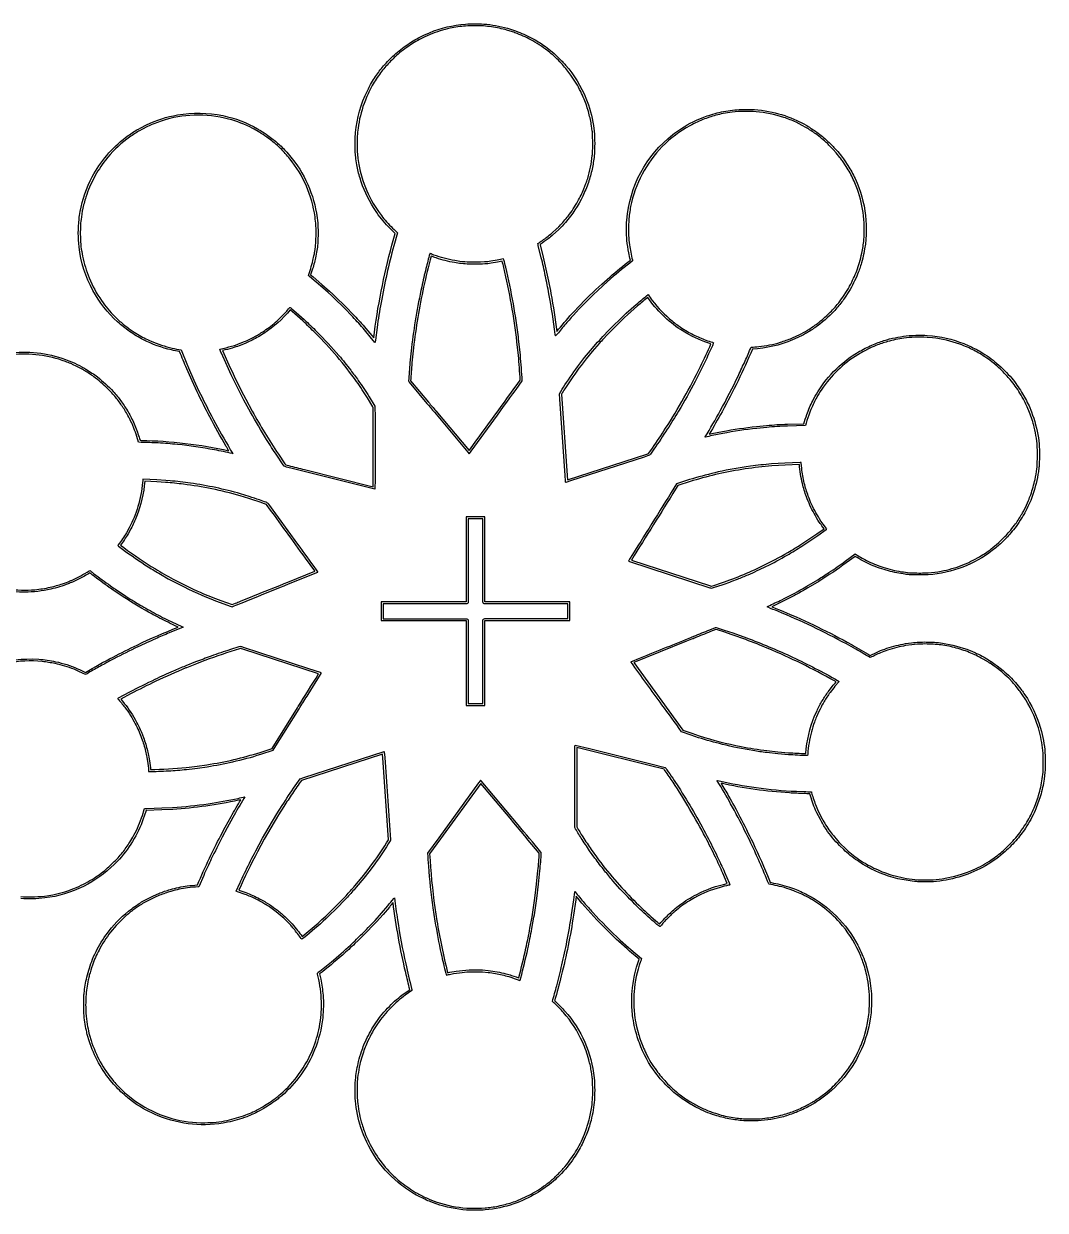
# Model space of a CAD drawing. Extents: x 9 to 989, y 29 to 689.
# Drawn here: x 600.9 to 989.5, y 146.5 to 597.7 of the extents above; entities that cross this region are included whole.
import ezdxf

# ---------------------------------------------------------------- set-up
doc = ezdxf.new("R2010")
doc.units = 0
doc.layers.add('Nível Padrão', color=1, linetype='CONTINUOUS')
doc.layers.add('Preview Toolpath Layer', color=1, linetype='CONTINUOUS')

msp = doc.modelspace()

# ---------------------------------------------------------------- linework, layer by layer
at = {"layer": 'Nível Padrão'}
for points in [[(599.82, 265.77, 0.019473), (603.71, 265.67, 0.027265), (608.84, 265.96, 0.071564), (621, 269.26, 0.040332), (627.69, 272.81, 0.036943), (632.79, 276.63, 0.022085), (636.8, 280.55, 0.008075), (638.43, 282.48, 0.024807), (641.24, 286.4, 0.018205), (642.79, 289.08, 0.048917), (646.04, 296.62), (646.73, 298.89), (646.86, 299.22, -0.191804), (646.99, 299.27), (647.54, 299.3), (653.41, 299.45), (657.52, 299.65, 0.019009), (671.11, 301.05, 0.016715), (682.45, 303.11, -0.007797), (684.94, 303.68), (684.94, 303.63), (684.65, 303.08, 0.006329), (680.42, 295.84), (678.22, 291.87), (676.38, 288.39, 0.004393), (672.25, 280.1, 0.006555), (669.36, 273.81), (667.48, 269.49), (667.25, 269.46, 0.010277), (663.2, 269.08, 0.032347), (656.89, 267.75, 0.023844), (652.57, 266.25), (650.6, 265.4, 0.019249), (646.59, 263.36, 0.014883), (644.8, 262.21), (643.28, 261.18, 0.030449), (639.9, 258.52, 0.0464), (633.92, 252.25, 0.04039), (629.53, 245.44, 0.011509), (628.19, 242.64, 0.019042), (627.03, 239.68, 0.017995), (625.84, 235.83, 0.012743), (625.42, 234.08, 0.034615), (624.52, 227.73, 0.020759), (624.52, 221.39, 0.026272), (625.04, 217.15, 0.014492), (625.72, 213.84), (625.91, 213.1), (626.51, 211.08, 0.09883), (635.08, 195.56, 0.023298), (638.8, 191.69, 0.020136), (641.09, 189.7), (643.17, 188.12, 0.011888), (645.55, 186.55, 0.14342), (669.84, 179.76, 0.047251), (678.3, 180.65, 0.03561), (685.41, 182.74, 0.007124), (688.02, 183.85, 0.011625), (689.99, 184.81), (691.9, 185.86, 0.010572), (694.44, 187.46, 0.014708), (697.19, 189.48, -0.01252), (698.54, 190.59, 0.118293), (710.84, 207.71, 0.046434), (713.35, 216.22, 0.027418), (714, 220.97, 0.020031), (714.14, 224.64, 0.055002), (713.13, 234.18), (712.64, 236.21, -0.15067), (712.65, 236.61, -0.117934), (712.95, 236.96, 0.011003), (717.97, 240.95, 0.009856), (725.21, 247.33, 0.007706), (727.51, 249.54, 0.006311), (733.43, 255.53), (734.52, 256.68), (736.99, 259.43), (739.4, 262.25, -0.008286), (741.67, 265.01), (741.87, 265.2), (741.92, 265.24), (741.93, 265.22, 0.00722), (743.07, 256.89, 0.017071), (746.2, 240.17, 0.007157), (748.42, 230.8, -0.045489), (748.56, 230.01), (746.05, 228.29, 0.044882), (740.53, 223.47, 0.042365), (735.47, 217.39, 0.036544), (731.83, 210.95), (731.01, 209.06, 0.019147), (730.11, 206.61), (729.6, 205.04, 0.024567), (728.75, 201.85, 0.018894), (728.04, 197.82), (727.92, 196.88), (727.75, 194.92, 0.016287), (727.68, 192.51, 0.032149), (727.94, 187.08, 0.048449), (729.58, 179.14, 0.031712), (731.3, 174.35, 0.091515), (740.53, 160.6, 0.023214), (743.8, 157.58, 0.034551), (749.55, 153.51, 0.015449), (751.16, 152.62, 0.016796), (755.17, 150.7), (756.06, 150.33), (758.07, 149.58, 0.061365), (769.41, 147.3), (769.41, 147.3), (769.9, 147.27, 0.009047), (775.07, 147.29), (776.39, 147.34, 0.008638), (778.75, 147.63, 0.030222), (784.07, 148.7, 0.037052), (789.01, 150.34, 0.037131), (795.49, 153.52, 0.016536), (798.63, 155.59, 0.023828), (801.93, 158.13, 0.0151), (803.16, 159.26, 0.016733), (806.14, 162.33), (806.76, 163.04, 0.018851), (808.93, 165.84, 0.020433), (810.83, 168.68, 0.036927), (814.18, 175.38), (814.88, 177.23, 0.015029), (815.38, 178.78), (815.96, 180.82, 0.027382), (816.95, 185.75, 0.029011), (817.3, 189.48, 0.014926), (817.26, 195.61), (817.19, 196.62), (817.16, 196.74, 0.013959), (816.88, 198.97, 0.024042), (815.87, 203.68, 0.039513), (813.45, 210.46, 0.073719), (806.21, 221.72, 0.012869), (803.14, 224.86, 0.021996), (802, 225.91, 0.004308), (803.65, 231.88, 0.00423), (805.63, 239.84, 0.007295), (807.52, 248.63, 0.009013), (809.3, 258.76), (810.12, 264.56), (810.52, 267.58), (810.55, 267.67), (810.61, 267.62, 0.003925), (814.11, 263.37, 0.003699), (817.26, 259.81, 0.019378), (827.81, 249.19), (830.9, 246.41), (831.86, 245.58), (835.94, 242.15, 0.024841), (835.51, 241.02, 0.064056), (833.05, 229.55, 0.023097), (833.04, 222.73), (833.25, 220.69, 0.021785), (833.89, 216.84), (834.35, 214.91), (834.57, 214.09, 0.026382), (836.35, 208.87, 0.01244), (837.63, 206.05, 0.042269), (841.58, 199.56, 0.036598), (845.2, 195.25, 0.040491), (850.6, 190.35, 0.02377), (854.75, 187.56, 0.017174), (858.44, 185.58, 0.025814), (862.65, 183.82, 0.01149), (865.5, 182.9, 0.015362), (868.51, 182.14), (869.29, 181.99), (871.48, 181.63, 0.011872), (874.03, 181.32, 0.0133), (876.52, 181.22, 0.013599), (880.19, 181.24, 0.02371), (883.61, 181.57, 0.031884), (889.68, 182.78, 0.021433), (894.46, 184.4, 0.020885), (899.34, 186.69), (900.91, 187.59), (901.23, 187.82), (901.39, 187.88), (902.09, 188.32, 0.015959), (906.03, 191.17), (907.63, 192.52, 0.018218), (909.99, 194.81, 0.036598), (913.78, 199.27, 0.033484), (916.83, 203.92, 0.018353), (918.67, 207.57, 0.012049), (919.42, 209.31, 0.020711), (920.88, 213.47), (921.61, 216.38), (921.78, 217.16), (922.16, 219.3, 0.010375), (922.54, 222.46), (922.64, 224.83, 0.053679), (921.88, 234.38, 0.032414), (920.33, 240.34, 0.021018), (918.54, 244.82, 0.075745), (911.32, 255.86, 0.050029), (904.65, 262.01, 0.038101), (898.61, 265.78, 0.029794), (893.78, 267.97), (892.01, 268.61, 0.022195), (888.42, 269.63, 0.010966), (885.1, 270.33), (884.43, 270.48, -0.082436), (884.21, 270.84), (883.87, 271.6, 0.007809), (880.35, 279.89, 0.008856), (877.52, 286.06, 0.004777), (872.65, 295.8, 0.005108), (869.79, 301.07, 0.011272), (864.69, 309.78), (864.64, 309.9), (864.69, 309.93), (864.81, 309.92), (865.41, 309.8, 0.021567), (879.45, 307.2, 0.022124), (894.8, 305.79), (897.74, 305.7, 0.019945), (900.49, 305.62, 0.016871), (901.01, 303.82, 0.022462), (902.82, 298.89), (903.27, 297.96), (904.58, 295.36, 0.020428), (905.92, 293.07, 0.010611), (907.62, 290.55, 0.015016), (909.29, 288.42, 0.0205), (911.76, 285.71), (913.31, 284.18, 0.040248), (918.42, 280.05), (920.34, 278.77, 0.007888), (922.73, 277.41, 0.017979), (925.88, 275.89, 0.039082), (932.4, 273.6, 0.047179), (940.98, 272.18), (941.53, 272.16, 0.012006), (946.88, 272.18, 0.019777), (951.37, 272.73, 0.055595), (961.14, 275.56, 0.048578), (968.26, 279.29, 0.03245), (972.98, 282.8, 0.02329), (977.17, 286.87), (977.7, 287.46, 0.013816), (979.78, 290.04, 0.014106), (982.05, 293.35, 0.030301), (984.93, 298.81, 0.023732), (986.94, 304.26, 0.034328), (988.31, 310.58), (988.62, 313.07, 0.015128), (988.72, 318.34, 0.013144), (988.64, 320.34, 0.044916), (987.3, 328.37, 0.072987), (982.03, 340.64), (980.74, 342.6, 0.014978), (979.59, 344.16), (978.13, 345.99, 0.013374), (977, 347.25), (975.56, 348.76, 0.014225), (972.95, 351.17), (970.75, 352.91), (970.03, 353.44), (968.51, 354.48, -0.096632), (968.15, 354.7), (967.83, 354.93), (965.82, 356.1, 0.01128), (963.01, 357.59, 0.04773), (962.37, 357.86), (960.57, 358.63, 0.032509), (954.9, 360.46, 0.035396), (949.1, 361.54, 0.029502), (942.95, 361.81, 0.028389), (938.74, 361.55), (936.37, 361.2, 0.020832), (933.06, 360.5, 0.016959), (929.47, 359.47, 0.018828), (926.79, 358.45, 0.019789), (922.89, 356.63, 0.00778), (917.38, 359.84, -0.003937), (913.81, 361.83, 0.027874), (887.72, 374.26, -0.008886), (884.05, 375.76), (883.73, 375.91), (883.64, 375.98), (884.09, 376.21, 0.008651), (889.21, 378.65, 0.015188), (897.09, 382.79), (897.5, 383.06), (897.74, 383.17), (898.82, 383.79), (902.92, 386.25, 0.005987), (907.18, 389.01, 0.011743), (913.36, 393.26), (917.12, 396.05, 0.020996), (921.42, 393.62, 0.043138), (927.73, 391.01, 0.039586), (934.72, 389.31, 0.010829), (937.85, 388.92, 0.015316), (939.26, 388.85, 0.018469), (944.92, 388.87, 0.02783), (949.89, 389.52, 0.046737), (957.86, 391.78, 0.038777), (964.43, 394.98, 0.030572), (968.86, 397.94, 0.017984), (971.67, 400.27), (972.3, 400.86), (974.1, 402.64, 0.018608), (975.83, 404.54, 0.007329), (977.76, 406.94), (978.14, 407.47, 0.018119), (980.66, 411.37, 0.01256), (981.46, 412.85, 0.017475), (983.1, 416.39, 0.0164), (983.94, 418.57, 0.030123), (985.58, 424.41, 0.029243), (986.24, 428.47, 0.021139), (986.4, 429.66, 0.018241), (986.48, 434.99, 0.02036), (986.37, 437.9), (986.1, 440.04, 0.019809), (985.27, 444.26, 0.02823), (983.52, 449.84), (982.62, 452.04, 0.013757), (981.59, 454.1, 0.014277), (979.85, 457.21, 0.030758), (976.16, 462.36, 0.020857), (973.08, 465.65, 0.032271), (969.72, 468.65, 0.033151), (964.55, 472.26, 0.024584), (959.87, 474.66, 0.014259), (957.01, 475.79, 0.060284), (946.55, 478.23), (944.54, 478.42, 0.021934), (939.73, 478.45, 0.027886), (935.71, 478.1, 0.034574), (929.45, 476.82, 0.020784), (925.07, 475.32, 0.015843), (922.04, 473.96, 0.016189), (920.06, 472.95, -0.042204), (919.21, 472.46, 0.10791), (905.04, 459.54, 0.017835), (902.84, 456.14, 0.019364), (900.62, 451.76, 0.018494), (899.48, 448.82, 0.01431), (898.21, 444.85), (891.45, 444.69, 0.008992), (883.5, 444.18), (879.74, 443.82, 0.019755), (866.78, 441.88), (862.83, 441.07, -0.010451), (860.2, 440.5, -0.289296), (860.11, 440.52), (860.12, 440.55, 0.007859), (865.86, 450.49, 0.013215), (872.76, 463.94, 0.003625), (875.32, 469.49, 0.004066), (877.58, 474.67, 0.008538), (880.46, 474.89, 0.047176), (888.72, 476.56, 0.021558), (893.08, 478.12), (895.01, 478.99, 0.021925), (898.26, 480.7), (898.6, 480.88, 0.01712), (902.3, 483.32, 0.029565), (906.69, 487.02, 0.034067), (910.36, 490.92, 0.020685), (912.49, 493.73), (914.16, 496.25, 0.013019), (915.07, 497.89, 0.012349), (916.57, 500.89, 0.02439), (917.77, 503.76, 0.017388), (918.84, 506.92, 0.009078), (919.7, 510.4, 0.02995), (920.47, 515.5, 0.11672), (917.53, 535.92, 0.02836), (915.2, 540.95, 0.017208), (913.77, 543.38), (912.36, 545.5, 0.012861), (911.35, 546.87), (909.96, 548.61, 0.016154), (909, 549.67, 0.011293), (906.1, 552.58, 0.024461), (903.82, 554.56), (902.19, 555.81, 0.017694), (898.39, 558.28), (897, 559.04), (894.68, 560.22, 0.029889), (890.04, 562.04, 0.061097), (879.47, 564.24, 0.024474), (874.79, 564.35, 0.027816), (870.37, 564.07, 0.015471), (866.94, 563.52, 0.015712), (864.19, 562.87, 0.021387), (859.23, 561.24), (857.09, 560.31, 0.013228), (854.33, 558.92, 0.076115), (843.8, 550.99, 0.146675), (831.76, 528.16, 0.031594), (831.04, 522.96, 0.023309), (831, 517.21, 0.027615), (831.3, 513.55, 0.015193), (831.78, 510.76, 0.007381), (832.43, 507.85, -0.088203), (832.47, 507.47, 0.013829), (824.27, 500.78), (821.31, 498.15), (819.01, 496.03, 0.015439), (809.99, 486.87, 0.008183), (806.66, 483.07, 0.004228), (803.49, 479.22), (803.3, 479.02), (803.19, 478.95, -0.381994), (803.13, 478.99), (803.04, 479.55, 0.01413), (800.7, 494.94, 0.003288), (799.3, 501.96, 0.006854), (797.77, 508.7), (796.61, 513.38, -0.048545), (796.47, 514.11, 0.014719), (799.93, 516.54, 0.016385), (801.7, 517.98), (803.86, 519.91, 0.018107), (804.67, 520.74, 0.018863), (807.98, 524.56, 0.037133), (811.67, 530.16, 0.02503), (813.97, 534.89), (814.76, 536.91, 0.019566), (815.41, 538.86, 0.043193), (817.17, 547.52, 0.018128), (817.3, 549.49, 0.014722), (817.26, 555.69), (817.19, 556.71), (817.16, 556.83), (816.9, 558.84, 0.026577), (815.86, 563.65, 0.031971), (814.07, 569.05, 0.013875), (812.77, 571.9, 0.040631), (809.04, 578.14, 0.031569), (805.79, 582.2, 0.024469), (801.57, 586.29), (801.01, 586.76, 0.018672), (797.79, 589.16, 0.020211), (794.51, 591.2, 0.028349), (788.63, 593.96, 0.012821), (786.84, 594.58), (784.69, 595.26, 0.016829), (781.81, 595.97, 0.032995), (775.81, 596.83, 0.028326), (768.98, 596.82, 0.032147), (763.1, 595.94, 0.045201), (755.5, 593.59), (753.43, 592.69), (751.46, 591.68, 0.015402), (748.73, 590.12), (746.62, 588.71, 0.024031), (743.82, 586.57, 0.024923), (739.99, 582.93, 0.033513), (736.63, 579.01, 0.027063), (733.48, 574.19, 0.019565), (731.42, 570.04, 0.01514), (730.34, 567.3, 0.053214), (728.06, 557.93, 0.014945), (727.75, 554.97, 0.013216), (727.68, 553.39, 0.019521), (727.78, 548.8, 0.01354), (728.02, 546.41), (728.35, 544.17, 0.012105), (728.88, 541.62, 0.016699), (729.93, 538.03, 0.063279), (734.57, 528.18), (735.8, 526.31, 0.012091), (737.38, 524.19, 0.03678), (741.79, 519.38), (743.07, 518.23), (741.68, 513.28, 0.020983), (736.81, 491.64, 0.008297), (735.29, 482.15), (734.65, 477.31), (734.52, 476.55), (734.49, 476.48), (734.42, 476.53), (732.72, 478.64), (730.52, 481.26, 0.006962), (726.06, 486.23, 0.016678), (716.72, 495.44), (713.84, 498), (710.48, 500.86), (709.57, 501.59), (709.17, 501.94), (710.06, 504.66, 0.013959), (710.88, 507.61), (711.3, 509.47, 0.016771), (711.58, 511.02), (711.83, 512.8, 0.019071), (712.05, 515.72, 0.02123), (712.04, 521.02, 0.021241), (711.7, 524.23, 0.136328), (702.1, 546.37, 0.023338), (698.57, 550.27, 0.020789), (695.28, 553.14), (693.36, 554.59, 0.017238), (690.55, 556.45), (690.2, 556.63, 0.023302), (688.02, 557.87, 0.053351), (678.83, 561.44, 0.074748), (665.68, 562.92, 0.070649), (653.54, 560.79, 0.034193), (647.96, 558.58), (645.82, 557.49), (644.91, 556.98, 0.04921), (644.13, 556.55, 0.017806), (640.1, 553.81, 0.06195), (631.99, 545.81, 0.043757), (627.63, 539.12, 0.041953), (624.53, 531.78, 0.024319), (623.27, 526.94, 0.013301), (622.97, 525.27), (622.69, 523.26, 0.018657), (622.47, 520.42, 0.03698), (622.68, 512.92, 0.018734), (623.27, 509.28, 0.047077), (625.79, 501.01, 0.056425), (630.5, 492.38, 0.04621), (635.56, 486.35, 0.025226), (638.72, 483.47, 0.014848), (641.54, 481.31, 0.018549), (644.21, 479.6, 0.02671), (649.35, 476.95, 0.045053), (657.3, 474.35, 0.014767), (660.73, 473.67), (662.93, 468.36), (663.6, 466.79), (665.65, 462.15), (667.56, 458.02, 0.004908), (672.3, 448.54, 0.012457), (678.6, 437.28, 0.037246), (679.22, 436.25), (679.35, 435.98, -0.005912), (680.36, 434.35), (680.44, 434.18), (680.28, 434.2, 0.012362), (673.45, 435.64, 0.021533), (659.33, 437.68, 0.008487), (652.06, 438.26, 0.007506), (645.55, 438.5), (644.57, 438.57), (643.91, 440.74, 0.014571), (642.77, 443.95), (641.96, 445.9, 0.017332), (639.63, 450.28, 0.007405), (637.22, 453.88, 0.012489), (635.89, 455.58, 0.023223), (632.78, 458.96, 0.040523), (627.55, 463.45, 0.015107), (624.13, 465.72, -0.021641), (623.59, 466.01, 0.019797), (619.49, 468.13, 0.043396), (618.77, 468.44, 0.013092), (616.75, 469.24, 0.116917), (596.43, 471.77, 0.032855)], [(594.84, 382.74, 0.054908), (605.15, 382.47, 0.03007), (611, 383.39, 0.021224), (615.65, 384.72, 0.025248), (618.55, 385.81, 0.028134), (619.62, 386.25, 0.011308), (622.57, 387.74, 0.021547), (625.79, 389.64, -0.324509), (626.29, 389.6, 0.022815), (627.49, 388.64, 0.007537), (633.89, 383.93, -0.008459), (635.8, 382.61), (639.77, 379.99), (641.43, 378.92, 0.004857), (645.76, 376.29, 0.009011), (652.14, 372.75, 0.005522), (658.57, 369.55), (661.54, 368.18), (656.21, 366.03, 0.004558), (650.97, 363.79, 0.00758), (644.36, 360.76, 0.004784), (635.21, 356.19, 0.007249), (631.23, 354.05, -0.003433), (628.94, 352.78, 0.007901), (624.4, 350.17), (622.14, 351.26, 0.01342), (620.03, 352.18, 0.040679), (612.88, 354.36, 0.023488), (607.86, 355.15, 0.146161), (582.66, 350.29, 0.057407)]]:
    msp.add_lwpolyline(points, format="xyb", dxfattribs=at)
for points in [[(769.87, 434.72), (770.33, 434.16), (770.8, 434.7), (771.09, 435.14), (781.07, 448.85, 0.001395), (790.54, 461.91, 0.006877), (789.81, 471.65), (789.26, 476.81, 0.009222), (788.34, 483.89, 0.006336), (787.14, 491.23, 0.014193), (784.23, 505.16, 0.013631), (783.53, 507.86), (783.44, 508.14), (783.38, 508.23, -0.002416), (781.02, 507.75), (778.6, 507.34, -0.025921), (776.19, 507.09), (774.65, 507.03, -0.01149), (770.52, 507.03, -0.02661), (766.79, 507.31), (764.88, 507.6, -0.043134), (756.93, 509.72, 0.014501), (755.53, 510.25), (755.41, 510.27), (755.36, 510.24, 0.008344), (753.9, 504.6, 0.005513), (752.29, 497.69, 0.024126), (748.41, 474.49), (747.82, 468.78, 0.005998), (747.28, 461.85, 0.167815), (747.47, 461.41), (754.27, 453.28, -0.008174), (757.09, 449.94), (769.87, 434.72)], [(808.9, 423.81), (807.16, 423.25, -0.359207), (807.07, 423.27, -0.11725), (807.01, 423.44), (806.96, 423.83), (806.83, 425.89), (804.8, 454.89), (804.65, 457, -0.013511), (806.72, 460.31, -0.015292), (812.31, 468.21), (814.26, 470.71), (816.52, 473.47), (819.2, 476.56, -0.010843), (821.84, 479.43, -0.015001), (830.11, 487.61), (833.88, 490.92, -0.01004), (838.4, 494.67, 0.010804), (839.99, 492.45, 0.0572), (847.52, 484.65, 0.0209), (851.2, 481.98), (853.38, 480.63, 0.025291), (857.97, 478.34, 0.02647), (862.85, 476.55, -0.10391), (863.25, 476.36, -0.247343), (863.28, 476.28), (863.19, 476.04, -0.006846), (860.31, 469.75, -0.005146), (856.27, 461.66, -0.012467), (849.98, 450.39, -0.008281), (845.7, 443.46, -0.00366), (840.63, 435.91), (839.26, 433.96, -0.094503), (838.87, 433.61, -0.049638), (838.2, 433.32), (836.95, 432.91), (808.9, 423.81)], [(734.57, 436.37, -0.001426), (734.55, 423.84), (734.51, 421.38), (734.49, 420.85), (734.46, 420.69), (729.36, 421.95), (707.56, 427.4), (702.44, 428.7, -0.014014), (700.4, 429.27), (700.07, 429.4), (700, 429.45), (699.64, 429.94), (697.14, 433.6, -0.005269), (693.3, 439.54, -0.012459), (687.14, 449.99), (684.68, 454.51), (683.78, 456.26), (680.69, 462.44), (679.84, 464.2), (678.24, 467.64), (676.1, 472.46, -0.025198), (675.49, 473.98, 0.013556), (677.84, 474.5, 0.020511), (682.1, 475.73), (682.62, 475.93), (684.82, 476.82, 0.016176), (687.92, 478.27, 0.034575), (691.54, 480.38), (691.83, 480.53, 0.015075), (694.22, 482.23, 0.037813), (699.05, 486.42, 0.027863), (701.97, 489.65), (702.13, 489.81, -0.237925), (702.22, 489.8, -0.061316), (702.69, 489.46), (704.55, 487.88), (707.56, 485.2, -0.010009), (712.37, 480.56, -0.021181), (720.77, 471.52, -0.010071), (725.26, 465.94, -0.006445), (728.15, 462.01, -0.005149), (732.26, 455.86), (734.46, 452.24, -0.043821), (734.51, 451.43), (734.54, 448.86), (734.57, 436.37)], [(861.82, 383.23, 0.055442), (862.54, 383.05), (863.67, 383.39), (866.62, 384.35, 0.009393), (872.38, 386.47, 0.00258), (876.51, 388.17, 0.013142), (883.24, 391.32, 0.018439), (891.32, 395.62, 0.007759), (896.93, 399.01, 0.005206), (902.99, 403.06), (906.15, 405.32), (906.33, 405.47, 0.184002), (906.29, 405.61), (906.13, 405.84), (905.47, 406.7), (904.15, 408.57, -0.014727), (902.21, 411.75, -0.015157), (900.57, 415.05, -0.020984), (899.32, 418.05, -0.0231), (897.81, 423, -0.028713), (896.82, 428.56), (896.63, 430.65), (896.61, 430.76, 0.213235), (896.5, 430.81), (896.21, 430.82), (890.44, 430.63), (885.4, 430.29, 0.012003), (877.29, 429.42, 0.019867), (865.08, 427.23, 0.014683), (855.26, 424.65), (854.19, 424.31), (849.25, 422.67), (848.22, 421.08, -0.000445), (831.38, 394.1), (830.92, 393.33), (831.33, 393.17), (861.82, 383.23)], [(679.45, 376.25), (680.18, 375.99, 0.008368), (682.98, 377.13), (683.63, 377.37, 0.003526), (691.12, 380.42), (691.38, 380.5), (698.56, 383.41), (699.95, 383.99), (700.19, 384.06), (701.65, 384.67), (712.75, 389.16), (712.75, 389.2, 0.043058), (712.23, 390.03, -0.002223), (705.1, 399.84), (694.11, 414.98, 0.138318), (693.11, 415.69, 0.01206), (690.58, 416.61, 0.00519), (686.68, 417.9), (683.39, 418.91, 0.034703), (664.32, 422.97, 0.010647), (656.56, 423.88), (654.94, 424.03), (651.51, 424.26), (646.21, 424.51, -0.017683), (646.13, 423.22, -0.050895), (644.35, 414.08, -0.05013), (641.02, 406), (639.94, 404.07, -0.022139), (636.88, 399.56), (636.69, 399.27), (636.98, 399.02), (638.47, 397.87, 0.016026), (648.25, 391.17, 0.007319), (652.91, 388.34), (655.87, 386.65, 0.014884), (661.92, 383.5, 0.028935), (675.59, 377.61), (679.45, 376.25)], [(899.12, 320.01, -0.040589), (899.05, 319.51, -0.219068), (898.97, 319.38), (898.8, 319.38, -0.010451), (891.75, 319.72), (887.73, 320.06), (883.54, 320.52, -0.010464), (878.29, 321.27, -0.019012), (866.64, 323.63, -0.014829), (857.63, 326.18), (854.75, 327.14), (851.14, 328.44, 0.001097), (843.68, 338.73, -0.000862), (831.93, 354.92), (831.9, 354.99), (831.96, 355.07), (832.14, 355.18), (833.07, 355.58, 0.000273), (852.78, 363.54), (854.7, 364.34, 0.0516), (855.52, 364.67), (855.8, 364.76, -0.004767), (861.86, 367.21), (864.02, 368.09, -0.097918), (864.32, 368.05), (865.03, 367.86), (867.39, 367.12), (870.58, 366.04), (875.83, 364.16, -0.00767), (884.34, 360.79, -0.007623), (892.26, 357.31, -0.018476), (909.45, 348.55), (910.45, 347.97), (910.75, 347.83), (911.1, 347.58), (909.49, 345.77), (909, 345.18), (907.61, 343.35, 0.015133), (905.32, 339.9, 0.013797), (903.81, 337.09), (903.33, 336.12), (902.44, 334.16, 0.017885), (901.66, 332.08, 0.020225), (900.51, 328.4, 0.044391), (899.12, 320.01)], [(648.39, 313.84), (648.41, 313.3, 0.009507), (655.98, 313.58, 0.009046), (662.81, 314.13, 0.002833), (667.01, 314.63), (670.69, 315.15, 0.017709), (680.42, 317.01, 0.021897), (691.05, 319.9), (695.83, 321.47), (696.17, 322.01), (705.66, 337.19), (705.91, 337.63, 0.004542), (709.04, 342.62), (713.8, 350.22), (714.04, 350.64, 0.166784), (714.1, 350.84), (713.79, 350.96), (709.34, 352.4), (684.49, 360.49, 0.032615), (683.31, 360.83), (682.76, 360.69), (679.51, 359.69, 0.00543), (672.17, 357.19, 0.005456), (666.28, 354.99), (662.61, 353.51), (662.35, 353.42, 0.004019), (657.76, 351.48, 0.007088), (650.8, 348.33, 0.005621), (641.19, 343.52), (636.83, 341.16), (636.7, 341.07, 0.321848), (636.69, 340.99, -0.017767), (639.34, 337.75, -0.043092), (643.34, 331.44, -0.035141), (645.75, 326.02, -0.020561), (647.27, 321.04, -0.011688), (647.76, 318.73), (648.13, 316.37), (648.33, 314.64), (648.39, 313.84)], [(707.46, 250.12), (706.74, 249.55), (706.72, 249.55, -0.106421), (706.44, 249.81, 0.017691), (703.6, 253.53, 0.013783), (702.44, 254.84, 0.010404), (699.9, 257.39, 0.026133), (696.91, 259.98), (694.83, 261.49, 0.015432), (693.08, 262.68, -0.046943), (692.24, 263.18, 0.017267), (689.26, 264.76, 0.026714), (685.11, 266.6), (682.18, 267.61, -0.057837), (681.74, 267.8), (681.76, 267.9, -0.016998), (689.14, 283.14), (691.73, 287.93), (694.22, 292.29), (697.19, 297.22), (699.18, 300.39, -0.004802), (704.16, 307.87), (706.08, 310.56), (707.43, 311.01), (738, 320.92, -0.026447), (738.1, 320.03), (738.33, 316.84, 0.000265), (740.39, 287.38, -0.145053), (740.3, 286.93, -0.020267), (734.21, 277.89), (732.12, 275.11), (730.21, 272.7), (727.38, 269.32, -0.00574), (724.04, 265.57, -0.015495), (715.77, 257.31, -0.017363), (707.46, 250.12)], [(843.15, 254.55, -0.144182), (842.9, 254.32), (842.82, 254.35, -0.024177), (841.45, 255.45, -0.010701), (835.25, 261.03, -0.013015), (827.8, 268.64), (825.03, 271.75, -0.010478), (821.86, 275.57, -0.009625), (818.13, 280.43), (816.15, 283.21, -0.005249), (812.95, 288.03, -0.007173), (810.51, 292.03), (810.52, 316.26), (810.53, 320.97), (810.58, 322.98), (810.61, 323.32, -0.312963), (810.65, 323.4), (816.06, 322.08), (839.5, 316.24), (844.89, 314.86, -0.031454), (845.52, 314.02, -0.009301), (849.95, 307.44, -0.022358), (860.89, 288.65, -0.004573), (864.7, 281.03, -0.00624), (867.49, 274.99), (869.21, 271.04), (869.53, 270.24, -0.192581), (869.38, 270.16), (869.04, 270.06, 0.020317), (865.76, 269.27, 0.055542), (856.06, 265.3, 0.029512), (850.91, 261.99, 0.011018), (848.66, 260.17, 0.018093), (847.23, 258.89, 0.014885), (844.38, 255.99, 0.025142), (843.15, 254.55)], [(788.63, 234.21), (789.62, 233.83, 0.19494), (789.69, 233.93), (789.94, 234.8, 0.011059), (792.66, 245.93, 0.00502), (794.21, 253.6), (794.98, 257.91, 0.005901), (796.07, 265.07), (796.73, 270.45), (797.26, 275.57, 0.004021), (797.78, 282.38, 0.136779), (797.63, 282.69, -0.001266), (788.97, 293.01), (774.87, 309.79, 0.137232), (774.69, 309.94), (774.61, 309.86), (773.92, 308.96), (758.8, 288.14), (754.53, 282.3, 0.008346), (754.84, 277.34, 0.016889), (756.54, 261.51), (757.31, 256.47, 0.011985), (759.68, 243.99, 0.00726), (761.41, 236.63), (761.55, 236.16), (761.65, 235.93, 0.353582), (761.73, 235.89, -0.022267), (763.31, 236.27, -0.020137), (767.72, 236.93, -0.028869), (771.22, 237.16, -0.010206), (775.38, 237.12), (777.5, 236.93, -0.013949), (780.32, 236.51, -0.022679), (785.41, 235.32), (786.17, 235.09), (787.88, 234.5), (788.63, 234.21)]]:
    msp.add_lwpolyline(points, format="xyb", close=True, dxfattribs=at)
msp.add_lwpolyline([(769.21, 339.39), (769.21, 338.39), (776.28, 338.39), (776.28, 339.39), (776.28, 370.73), (807.62, 370.73), (808.62, 370.73), (808.63, 377.8), (807.63, 377.8), (776.32, 377.8), (776.32, 409.14), (776.32, 410.14), (769.22, 410.14), (769.22, 409.14), (769.22, 377.8), (737.87, 377.8), (736.87, 377.8), (736.87, 370.69), (737.87, 370.69), (769.21, 370.69), (769.21, 339.39)], close=True, dxfattribs=at)
at = {"layer": 'Preview Toolpath Layer'}
for points in [[(596.36, 472.52, -0.122711), (618.03, 469.55, 0.016949), (619.44, 468.99, -0.015688), (622.94, 467.23, 0.00619), (624.52, 466.36, -0.010071), (626.85, 464.85, -0.018642), (628.93, 463.36, -0.042837), (634.93, 457.81, -0.030351), (637.83, 454.31, -0.007405), (640.26, 450.68), (640.28, 450.65, -0.017332), (642.63, 446.23), (643.47, 444.22, -0.022461), (645.14, 439.28), (645.59, 439.25, -0.049988), (678.9, 435.29, -0.039934), (678.57, 435.86, -0.034939), (677.95, 436.92, -0.012431), (671.64, 448.19, -0.005934), (666.89, 457.69), (664.97, 461.83), (662.91, 466.48, -0.004946), (660.2, 473, -0.013201), (657.13, 473.62, -0.064), (646.4, 477.54, -0.034455), (641.12, 480.7, -0.030847), (636.6, 484.31, -0.083161), (627.24, 496.2, -0.094713), (621.93, 512.84, -0.052789), (621.94, 523.34, -0.01303), (622.37, 526.24, -0.07529), (626.96, 539.47, -0.107445), (639.65, 554.41, -0.019596), (643.72, 557.18, -0.04643), (644.58, 557.65), (645.45, 558.14), (647.63, 559.26, -0.067768), (659.4, 563.02, -0.09464), (676.64, 562.74, -0.077219), (689.85, 557.72, 0.025231), (690.94, 557.09, -0.017238), (693.8, 555.2), (695.75, 553.72, -0.010393), (697.45, 552.3, -0.034725), (700.94, 548.86, -0.144277), (712.24, 525.62, -0.045403), (712.85, 518.37, -0.027839), (712.58, 512.71, -0.006265), (712.19, 510.11), (712.04, 509.31, -0.023417), (710.77, 504.44), (710.03, 502.18), (710.95, 501.45), (714.32, 498.58), (717.23, 495.99, -0.016678), (726.6, 486.75, -0.008136), (731.09, 481.75), (733.3, 479.12), (734.01, 478.23, -0.034899), (740.96, 513.47), (742.22, 517.98, -0.020744), (740.32, 519.76, -0.042544), (735.19, 525.87), (733.94, 527.77, -0.069139), (728.83, 539, -0.033075), (727.61, 544.04), (727.28, 546.31, -0.01354), (727.03, 548.74, -0.024274), (726.96, 554.21, -0.089633), (730.73, 570.34, -0.020665), (732.82, 574.55, -0.016526), (734.36, 577.05, -0.03035), (737.33, 581.11, -0.028335), (741.35, 585.35, -0.040325), (746.19, 589.32), (748.34, 590.76, -0.015402), (751.1, 592.34), (753.09, 593.35), (755.21, 594.29, -0.07658), (768.92, 597.56, -0.029694), (775.85, 597.58, -0.050538), (784.89, 595.98, -0.008585), (787.98, 594.99), (788.89, 594.66, -0.029553), (794.87, 591.86, -0.028935), (799.32, 588.99, -0.040209), (804.25, 584.83, -0.023111), (807.04, 581.91, -0.079095), (814.77, 569.33, -0.055567), (817.64, 558.96), (817.92, 556.89), (818.01, 555.72, -0.011041), (818.07, 551.03, -0.025452), (817.92, 547.44, -0.025559), (817.08, 542.37, -0.030104), (815.7, 537.31, -0.011105), (814.66, 534.6, -0.012513), (813.55, 532.17, -0.069126), (806.93, 522.13, -0.022838), (804.37, 519.37), (802.19, 517.42, -0.016385), (800.39, 515.95, -0.013932), (797.29, 513.75), (797.33, 513.59), (798.5, 508.87, -0.00457), (799.54, 504.38, -0.007524), (801.44, 495.08, -0.013799), (803.66, 480.63, -0.013828), (809.43, 487.37, -0.015934), (818.49, 496.58), (820.8, 498.71), (823.78, 501.35, -0.013271), (831.67, 507.8, -0.007081), (831.05, 510.6, -0.030312), (830.35, 515.31, -0.031904), (830.29, 523.01, -0.211265), (847.83, 555.58, -0.055503), (856.77, 560.99), (858.97, 561.94, -0.010692), (861.46, 562.82, -0.040096), (867.96, 564.47, -0.043017), (874.77, 565.1, -0.062089), (885.57, 564.07, -0.052839), (894.99, 560.9), (897.34, 559.71), (898.77, 558.93, -0.017694), (902.62, 556.42), (904.29, 555.15, -0.029819), (907.61, 552.16, -0.02098), (910.53, 549.1), (911.95, 547.33, -0.012861), (912.98, 545.92), (914.41, 543.78, -0.034518), (917.12, 538.78, -0.162422), (920.43, 510.25, -0.010602), (919.57, 506.73, -0.022255), (918.1, 502.51, -0.034609), (914.8, 495.87), (913.11, 493.3, -0.025175), (910.23, 489.61, -0.053292), (902.75, 482.72, -0.019068), (898.99, 480.24, 0.018953), (897.54, 479.44, -0.01453), (895.33, 478.31), (893.36, 477.42, -0.084628), (878.09, 473.95, -0.024807), (866.52, 450.13, -0.007429), (861.59, 441.55), (862.66, 441.8), (866.64, 442.62, -0.019755), (879.65, 444.56), (883.43, 444.93, -0.008992), (891.42, 445.44), (897.64, 445.59, -0.012435), (898.77, 449.07, -0.037736), (901.02, 454.31, -0.027467), (902.92, 457.69, -0.123374), (918.84, 473.11, 0.027133), (919.69, 473.61, -0.026114), (924.78, 476.02, -0.022154), (929.24, 477.54, -0.04518), (937.65, 479.08, -0.033584), (944.58, 479.16), (946.63, 478.98, -0.075361), (960.16, 475.35, -0.025874), (964.93, 472.91, -0.038837), (971.08, 468.52, -0.038513), (976.73, 462.85, -0.032225), (980.48, 457.6, -0.026516), (983.3, 452.36), (984.22, 450.1, -0.053466), (986.84, 440.16), (987.12, 437.96, -0.013534), (987.22, 435.98, -0.017945), (987.14, 429.62, -0.025338), (986.98, 428.37, -0.014522), (986.71, 426.3, -0.048267), (984.24, 417.2, -0.035137), (981.31, 411, -0.010259), (980.49, 409.65, -0.020205), (978.35, 406.48, -0.007329), (976.41, 404.06, -0.01917), (974.64, 402.11), (972.82, 400.32, -0.025654), (969.32, 397.34, -0.069001), (958.13, 391.09, -0.074007), (944.98, 388.12, -0.013606), (942.09, 388.06, -0.019438), (937.79, 388.17, -0.010383), (936.19, 388.35, -0.037472), (929.84, 389.6, -0.038371), (923.16, 391.94, -0.030765), (917.15, 395.15), (913.8, 392.65, -0.015447), (903.32, 385.62), (899.21, 383.15), (898.12, 382.52), (897.86, 382.4), (897.46, 382.14, -0.007591), (893.53, 380, -0.011309), (885.41, 375.99, 0.003743), (888.01, 374.95, -0.027874), (914.17, 362.49), (915.96, 361.48, -0.010586), (922.92, 357.49, -0.035651), (929.23, 360.18, -0.035896), (936.25, 361.94), (938.65, 362.29, -0.033176), (944.19, 362.57, -0.033587), (950.37, 362.14, -0.057572), (960.85, 359.33), (962.63, 358.56, -0.044782), (963.35, 358.25, -0.011228), (966.19, 356.76), (968.21, 355.58), (968.71, 355.21, -0.03236), (968.93, 355.1), (970.45, 354.06), (971.2, 353.51), (973.44, 351.74, -0.014225), (976.09, 349.29, -0.008602), (978.13, 347.13), (978.7, 346.48), (980.19, 344.62, -0.014978), (981.35, 343.03), (982.66, 341.04, -0.072987), (988.02, 328.56, -0.052668), (989.44, 319.37, -0.021155), (989.37, 313.04), (989.05, 310.47, -0.034328), (987.66, 304.05, -0.02522), (985.62, 298.51, -0.020323), (983.94, 295.13, -0.027925), (981.94, 291.82, -0.032456), (978.27, 286.97, -0.029325), (973.47, 282.24, -0.051772), (965.66, 276.86, -0.053229), (956.54, 273.15, -0.051034), (946.94, 271.43), (946.9, 271.43, -0.012006), (941.51, 271.41, -0.020167), (939.67, 271.54, -0.033699), (933.43, 272.57, -0.078812), (919.96, 278.13), (918, 279.43, -0.040248), (912.79, 283.64), (911.22, 285.18, -0.048107), (906.13, 291.38, -0.029641), (903.92, 295.01), (902.6, 297.62), (902.13, 298.6, -0.030739), (899.91, 304.87, -0.015691), (897.7, 304.95, -0.011259), (892.19, 305.18, -0.040246), (866.13, 308.87, -0.006377), (869.04, 303.93, -0.008979), (873.32, 296.14, -0.005367), (878.2, 286.39, -0.014484), (884.56, 271.89), (884.89, 271.15), (885.26, 271.06, -0.010912), (888.59, 270.36, -0.022532), (892.24, 269.32), (894.05, 268.68, -0.029785), (898.96, 266.44, -0.077884), (910.07, 258.28, -0.075459), (918.15, 247.32, -0.035975), (921.04, 240.59, -0.088099), (923.39, 224.8), (923.29, 222.39, -0.010375), (922.91, 219.19), (922.52, 217.03), (922.34, 216.22), (921.59, 213.25, -0.060869), (916.92, 202.58, -0.07428), (908.13, 191.96), (906.49, 190.58, -0.015959), (902.5, 187.7), (901.79, 187.25, 0.08985), (901.34, 186.98), (899.69, 186.03, -0.020885), (894.75, 183.71, -0.024179), (889.87, 182.06, -0.051329), (880.23, 180.49, -0.023803), (873.98, 180.58, -0.015611), (871.38, 180.89), (869.17, 181.25, -0.031552), (863.84, 182.63, -0.045135), (856.85, 185.55, -0.031145), (852.22, 188.28, -0.032018), (848.23, 191.31, -0.042517), (842.37, 197.3, -0.071311), (835.66, 208.58, -0.032572), (833.62, 214.71), (833.16, 216.69, -0.021785), (832.51, 220.6), (832.29, 222.7, -0.023097), (832.3, 229.58), (832.3, 229.61, -0.067962), (835.04, 241.93), (831.38, 245), (830.41, 245.84), (827.3, 248.64, -0.012918), (820.14, 255.66, -0.022649), (811.05, 265.89), (810.87, 264.46), (810.04, 258.64, -0.023417), (805.39, 235.67, -0.010034), (802.85, 226.16, -0.015266), (803.66, 225.39, -0.015349), (806.77, 222.21, -0.154686), (817.9, 196.87), (817.92, 196.8), (818.01, 195.64, -0.011195), (818.07, 191.01, -0.017461), (818, 188.5, -0.045074), (816.69, 180.64, -0.011339), (815.85, 177.77), (815.58, 176.97), (814.87, 175.09, -0.018457), (813.3, 171.63, -0.035942), (810.21, 166.35, -0.047208), (804.71, 159.74, -0.022044), (802.41, 157.56, -0.038839), (795.88, 152.88, -0.048342), (787.31, 148.89, -0.057347), (776.47, 146.59, -0.015953), (769.89, 146.52), (769.35, 146.55, -0.061365), (757.83, 148.87), (755.79, 149.63, -0.013443), (753.51, 150.63, -0.025159), (749.17, 152.87, -0.035029), (743.33, 157, -0.074953), (734.31, 167.18, -0.066847), (729.16, 177.93, -0.057281), (727.08, 188.09, -0.034709), (727, 194.97), (727.18, 196.95, -0.030149), (728.27, 203.1, -0.021518), (729.4, 206.84, -0.019146), (730.32, 209.35), (731.15, 211.27, -0.036544), (734.85, 217.8, -0.043309), (739.99, 223.99, -0.04485), (745.61, 228.9), (747.75, 230.36, -0.002753), (746.18, 236.87, -0.026308), (741.39, 263.51), (741.39, 263.51, 0.005201), (739.99, 261.78), (737.56, 258.94), (735.08, 256.18, -0.010518), (726.89, 247.88, -0.012216), (722.12, 243.54, -0.019029), (713.38, 236.34), (713.86, 234.34, -0.034351), (714.75, 228.3, -0.045942), (714.63, 219.7, -0.067407), (711.53, 207.43, -0.118444), (699.03, 190.02, 0.003889), (697.65, 188.88, -0.032882), (692.28, 185.22), (690.34, 184.15, -0.02356), (685.7, 182.05, -0.037127), (678.46, 179.92, -0.1481), (652.06, 182.38, -0.056855), (642.74, 187.51), (640.62, 189.12, -0.013424), (639.05, 190.44, -0.030579), (634.51, 195.07, -0.099216), (625.8, 210.85), (625.19, 212.89, -0.016308), (624.74, 214.78, -0.037201), (623.78, 221.33, -0.022409), (623.77, 227.76, -0.014811), (623.88, 229.08, -0.03359), (624.89, 235.13, -0.035481), (627.08, 241.95, -0.022252), (628.87, 245.79, -0.041083), (633.34, 252.72, -0.064474), (641.96, 261.16, -0.012005), (644.38, 262.83, -0.018811), (646.22, 264.01, -0.019249), (650.28, 266.08), (652.29, 266.95, -0.024618), (656.68, 268.47, -0.034072), (663.11, 269.83, -0.009693), (666.96, 270.19, -0.009989), (671.57, 280.42, -0.005179), (675.72, 288.73), (677.56, 292.22), (679.77, 296.21, -0.005552), (683.48, 302.59), (682.61, 302.38, -0.037751), (657.57, 298.9), (653.44, 298.7), (647.41, 298.54), (646.76, 296.39, -0.052496), (642.94, 287.8, -0.053475), (637.34, 280.03, -0.011041), (635.36, 278.01, -0.081372), (623.63, 269.65, -0.085528), (608.92, 265.22, -0.042607), (599.77, 265.02, -0.099766)], [(573.54, 345, -0.198611), (606.64, 356.01, -0.033316), (613.03, 355.09, -0.048557), (621.39, 352.42, -0.014441), (624.36, 351.02, -0.012003), (634.87, 356.85, -0.005271), (644.03, 361.43, -0.017651), (659.65, 368.22), (658.24, 368.87, -0.005522), (651.8, 372.08, -0.006844), (649.64, 373.24, -0.019394), (639.37, 379.36), (635.36, 382, 0.004307), (633.45, 383.32, -0.007528), (627.05, 388.03, -0.019196), (625.98, 388.87, -0.01338), (623.96, 387.65, -0.01612), (619.95, 385.57, -0.013862), (619.39, 385.32, 0.013618), (617.86, 384.71, -0.0325), (611.16, 382.66, -0.055242), (601.28, 381.55, -0.088996), (585.52, 384.31, -0.090049)]]:
    msp.add_lwpolyline(points, format="xyb", dxfattribs=at)
for points in [[(770.33, 435.34), (770.49, 435.58, 0.000979), (789.78, 462.14, 0.006684), (789.07, 471.58), (788.52, 476.73, 0.029719), (783.5, 504.99, 0.012126), (782.9, 507.36), (781.15, 507.01), (778.72, 506.6, -0.025921), (776.23, 506.34, -0.022214), (769.55, 506.31, -0.019951), (766.69, 506.56), (764.75, 506.86, -0.036971), (757.81, 508.62, -0.020529), (755.89, 509.33, 0.010857), (753.02, 497.53, 0.024119), (749.16, 474.41), (748.57, 468.7, 0.005904), (748.03, 461.9), (754.84, 453.77, -0.00815), (757.67, 450.42), (770.33, 435.34)], [(862.32, 475.93, -0.053239), (853.02, 479.98), (850.78, 481.36, -0.049038), (843.97, 486.83, -0.04797), (838.24, 493.58, 0.008656), (834.37, 490.36), (830.61, 487.05, 0.016394), (821.5, 477.97, 0.007223), (819.77, 476.07), (817.1, 472.99), (814.85, 470.24), (812.91, 467.75, 0.018048), (806.69, 458.88, 0.008466), (805.42, 456.82), (807.58, 425.94), (807.69, 424.21), (837.97, 434.04, 0.047289), (838.5, 434.26, 0.084893), (838.66, 434.4), (840.01, 436.33, 0.003655), (845.07, 443.87, 0.028766), (858.31, 467.38, 0.012279), (862.32, 475.93)], [(702.28, 488.83, -0.072632), (692.25, 479.91), (691.92, 479.73, -0.037667), (687.22, 477.09, -0.010767), (685.12, 476.13), (682.89, 475.23, -0.023717), (680.19, 474.35, -0.017947), (676.5, 473.42), (678.92, 467.95), (680.51, 464.53), (681.37, 462.77), (684.45, 456.6), (685.34, 454.86), (687.8, 450.35, 0.020103), (697.76, 434.02), (700.25, 430.37), (700.49, 430.04), (700.65, 429.98), (701.63, 429.69, 0.004418), (707.74, 428.13), (733.77, 421.64), (733.8, 423.85, 0.001903), (733.79, 448.85), (733.76, 451.45, 0.03462), (733.74, 451.99), (731.63, 455.46, 0.005135), (727.54, 461.58, 0.043448), (711.85, 480.02, 0.009299), (707.06, 484.65), (704.05, 487.32), (702.28, 488.83)], [(905.33, 405.65), (904.87, 406.26, -0.004565), (903.52, 408.16, -0.017325), (901.54, 411.4, -0.032841), (898.61, 417.79, -0.024615), (897.08, 422.83, -0.039377), (895.93, 430.06), (890.48, 429.88), (885.46, 429.55, 0.033739), (865.25, 426.5, 0.014668), (855.48, 423.93), (854.42, 423.6), (849.74, 422.05), (848.86, 420.68, -0.000444), (832.03, 393.73), (862.09, 383.93, 0.040443), (862.49, 383.82), (863.44, 384.1), (866.38, 385.07, 0.033667), (882.91, 391.99, 0.022012), (892.82, 397.38, 0.005166), (896.52, 399.64, 0.005195), (902.56, 403.67), (905.33, 405.65)], [(711.67, 389.53), (711.63, 389.58), (708.05, 394.49, 0.001135), (693.51, 414.52, 0.135934), (692.84, 414.99, 0.014556), (686.46, 417.19), (683.17, 418.19, 0.039424), (661.65, 422.57, 0.010862), (654.88, 423.28), (651.47, 423.51), (646.92, 423.73, -0.074657), (643.82, 410.26, -0.028628), (641.68, 405.65), (640.58, 403.67, -0.020652), (637.7, 399.41), (638.92, 398.47, 0.021507), (650.96, 390.38, 0.012746), (657.72, 386.49, 0.017861), (668, 381.47, 0.016527), (675.84, 378.32), (680.17, 376.79), (681.43, 377.29, -0.016112), (683.36, 378.07, 0.003523), (690.83, 381.11), (691.13, 381.21), (698.27, 384.1), (699.73, 384.71), (699.93, 384.77), (701.36, 385.36), (711.67, 389.53)], [(769.96, 339.39), (769.96, 339.14), (775.53, 339.14), (775.53, 370.73, -0.414214), (776.28, 371.48), (807.87, 371.48), (807.88, 377.05), (776.32, 377.05, -0.414214), (775.57, 377.8), (775.57, 409.39), (769.97, 409.39), (769.97, 377.8, -0.414214), (769.22, 377.05), (737.62, 377.05), (737.62, 371.44), (769.21, 371.44, -0.414214), (769.96, 370.69), (769.96, 339.39)], [(898.37, 320.15, -0.078961), (901.75, 334.45), (902.66, 336.45, -0.021016), (904.68, 340.29, -0.015133), (906.99, 343.78), (908.42, 345.66, -0.019865), (909.94, 347.4), (909.08, 347.9, 0.027844), (884.05, 360.1, 0.007662), (875.57, 363.46), (870.33, 365.34), (867.16, 366.41), (864.82, 367.14), (864.13, 367.33), (862.14, 366.51, 0.004767), (856.09, 364.06, 0.063501), (855.53, 363.84, -0.030617), (854.95, 363.63), (853.06, 362.84), (832.99, 354.73), (851.61, 329.07), (855, 327.85), (857.86, 326.9, 0.02927), (873.75, 322.84, 0.01818), (883.62, 321.27), (887.8, 320.81), (891.81, 320.47, 0.00978), (898.37, 320.15)], [(649.12, 314.07, 0.019714), (662.73, 314.88, 0.002825), (666.91, 315.37), (670.58, 315.89, 0.038433), (690.82, 320.61), (695.34, 322.09), (705.02, 337.58), (705.28, 338.03, 0.001465), (713.04, 350.42), (684.24, 359.79, 0.027645), (683.32, 360.05), (682.96, 359.96), (679.73, 358.97, 0.014261), (666.56, 354.29), (662.84, 352.79), (662.61, 352.72, 0.012216), (651.13, 347.65, 0.005614), (641.54, 342.86), (637.81, 340.84, -0.042528), (642.77, 334.01, -0.046738), (646.45, 326.28, -0.022271), (648, 321.21, -0.011688), (648.5, 318.87), (648.87, 316.46), (649.08, 314.69), (649.12, 314.07)], [(842.79, 255.31, -0.023562), (844.77, 257.5, -0.025054), (848.17, 260.75, -0.014601), (850.47, 262.6, -0.039419), (856.88, 266.58, -0.066378), (868.53, 270.72), (866.81, 274.69, 0.006233), (864.03, 280.7, 0.00457), (860.23, 288.3, 0.025564), (847.88, 309.24, 0.002532), (844.9, 313.6, 0.023892), (844.46, 314.2), (839.32, 315.51), (815.88, 321.35), (811.32, 322.47), (811.28, 320.96), (811.27, 316.26), (811.26, 292.24, 0.006851), (813.58, 288.43, 0.005236), (816.77, 283.64), (818.74, 280.87, 0.019564), (825.59, 272.24), (828.36, 269.14, 0.012998), (835.77, 261.57, 0.009808), (841.95, 256.01, 0.01578), (842.79, 255.31)], [(737.36, 319.92), (706.55, 309.93, 0.011649), (703.1, 304.97, 0.003196), (699.81, 299.99), (697.83, 296.83), (694.86, 291.91), (692.38, 287.56), (689.81, 282.79, 0.016313), (682.73, 268.21), (685.37, 267.3, -0.02847), (690.61, 264.92, -0.011489), (692.61, 263.83, 0.028331), (693.48, 263.31), (694.38, 262.72, -0.00917), (697.37, 260.57, -0.026186), (700.42, 257.93, -0.011577), (702.99, 255.35, -0.025056), (705.09, 252.88, -0.0108), (706.82, 250.57, 0.026629), (718.61, 261.09, 0.00929), (723.49, 266.08, 0.005725), (726.81, 269.81), (729.63, 273.17), (731.52, 275.56), (733.61, 278.34, 0.020202), (739.64, 287.3), (737.59, 316.79), (737.36, 319.92)], [(789.16, 234.81), (789.22, 235, 0.011048), (791.93, 246.09, 0.005014), (793.47, 253.73), (794.24, 258.04, 0.005892), (795.33, 265.17), (795.99, 270.54), (796.51, 275.64, 0.003911), (797.02, 282.25, -0.000318), (774.74, 308.79), (759.41, 287.7), (755.3, 282.07, 0.021906), (757.28, 261.62), (758.05, 256.59, 0.020669), (762.13, 236.83), (762.15, 236.78, -0.022539), (765.4, 237.38, -0.027012), (770.32, 237.89, -0.014669), (775.41, 237.87), (777.59, 237.67, -0.034608), (784.33, 236.38, -0.014713), (786.41, 235.8), (788.15, 235.2), (789.16, 234.81)]]:
    msp.add_lwpolyline(points, format="xyb", close=True, dxfattribs=at)

doc.saveas('drawing.dxf')
